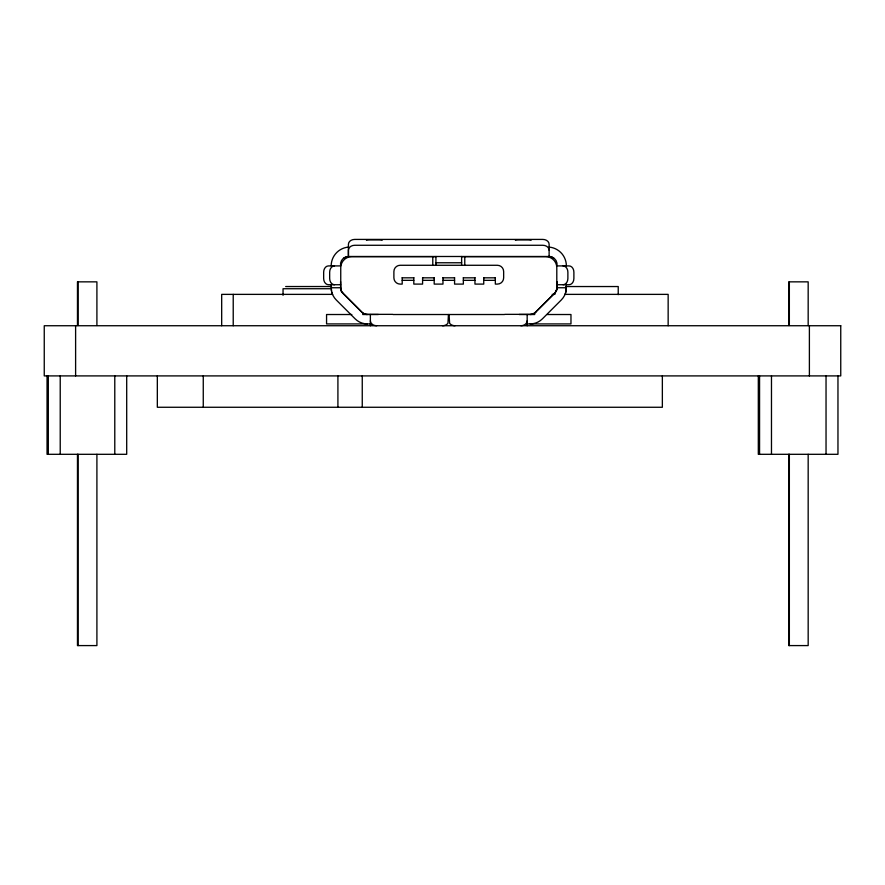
<?xml version="1.0" encoding="UTF-8"?>
<svg xmlns="http://www.w3.org/2000/svg" width="885" height="885" viewBox="0 0 885 885"><rect width="100%" height="100%" fill="white"/><g stroke="black" fill="none" stroke-linecap="round" stroke-linejoin="round"><path stroke-width="1.33" d="M283.045 295.291L283.045 288.731L330.05 288.731M340.614 284.727L328.479 284.727A6.272 4.823 90 0 1 323.656 278.454L323.656 272.182A6.272 4.823 90 0 1 328.479 265.909L340.614 265.909A7.965 7.965 0 0 1 348.424 256.495L348.424 244.315A6.272 4.901 0 0 1 354.697 239.415L542.848 239.415A6.272 4.901 0 0 1 549.12 244.315L549.12 256.495A7.965 7.965 0 0 1 556.953 265.909L569.066 265.909A6.272 4.823 -90 0 1 573.889 272.182L573.889 278.454A6.272 4.823 -90 0 1 569.066 284.727L556.93 284.727M553.512 257.823L549.12 256.174M566.035 291.11L566.367 284.339M565.449 293.289L565.78 292.216M556.145 291.209L556.366 290.745A7.965 7.888 0 0 0 556.886 288.776L556.953 281.585M534.551 313.19L554.995 292.935M344.033 257.823L348.424 256.495L549.12 256.495M435.918 256.661L351.721 256.661A10.974 10.974 0 0 0 340.747 267.635L340.747 287.68A7.843 7.843 0 0 0 343.037 293.223L361.876 312.062A7.843 7.843 0 0 0 367.419 314.352L392.641 314.352M461.627 256.661L545.824 256.661A10.974 10.974 0 0 1 556.798 267.635L556.798 287.68A7.843 7.843 0 0 1 554.508 293.223L535.668 312.062A7.843 7.843 0 0 1 530.126 314.352L504.904 314.352M435.918 262.768L461.627 262.768M402.199 277.824L413.804 277.824M422.587 277.824L434.192 277.824M442.976 277.824L454.569 277.824M463.353 277.824L474.957 277.824M483.741 277.824L495.334 277.824M402.199 280.335L413.804 280.335M422.587 280.335L434.192 280.335M442.976 280.335L454.569 280.335M463.353 280.335L474.957 280.335M483.741 280.335L495.334 280.335M331.51 286.53L285.678 286.541M565.88 286.541L618.228 286.541L618.228 294.65M332.627 294.373L221.681 294.373L221.681 325.735M552.174 294.373L554.928 294.373M564.597 294.373L668.153 294.373L668.153 325.735M351.821 314.518L326.565 314.518L326.565 323.921L371.556 323.921M362.662 314.518L378.371 314.518M392.973 314.518L504.572 314.518M519.174 314.518L534.761 314.518M547.074 314.518L570.969 314.518L570.969 323.921L526.498 323.921M342.55 292.935L361.81 312.217A7.843 7.843 0 0 0 367.352 314.518M341.389 291.209L341.179 290.745A7.965 7.888 0 0 1 340.648 288.776L340.581 281.585M331.764 292.216L332.096 293.289M331.51 291.11L331.178 284.339M837.962 375.904L837.962 454.304L758.312 454.304L758.312 375.904M826.037 375.904L826.037 454.304M809.388 325.735L809.388 375.904M808.171 325.47L808.171 281.85L788.723 281.85L788.723 325.47M808.171 454.304L808.171 645.585L788.723 645.585L788.723 454.304M789.354 281.85L789.354 325.47M789.354 454.304L789.354 645.585M771.477 375.904L771.477 454.304M759.562 375.904L759.562 454.304M662.356 375.904L662.356 407.266L157.331 407.266L157.331 375.904M527.172 314.518L527.172 325.78M495.334 277.602L495.334 284.096L497.381 284.096A6.272 6.272 0 0 0 503.653 277.824L503.653 271.551A6.272 6.272 0 0 0 497.381 265.279L400.164 265.279A6.272 6.272 0 0 0 393.891 271.551L393.891 277.824A6.272 6.272 0 0 0 400.164 284.096L402.199 284.096L402.199 277.602M483.741 277.602L483.741 284.096L474.957 284.096L474.957 277.602M464.769 256.661L464.769 265.279M463.353 277.602L463.353 284.096L454.569 284.096L454.569 277.602M461.627 256.495L461.627 265.279M449.082 314.529L449.613 323.279A6.272 4.901 0 0 0 455.045 325.735M448.463 314.529L447.932 323.279A6.272 4.901 0 0 1 442.5 325.735M442.976 277.602L442.976 284.096L434.192 284.096L434.192 277.602M435.918 256.495L435.918 265.279M432.776 256.661L432.776 265.279M422.587 277.602L422.587 284.096L413.804 284.096L413.804 277.602M370.373 314.518L370.373 325.78M362.253 375.904L362.253 407.266M348.424 256.495L348.424 250.178A6.272 4.901 0 0 1 354.697 245.278L542.848 245.278A6.272 4.901 0 0 1 549.12 250.178M337.915 375.904L337.915 407.266M233.22 294.373L233.22 325.735M203.262 375.904L203.262 407.266M126.699 375.904L126.699 454.304L47.049 454.304L47.049 375.904M114.784 375.904L114.784 454.304M96.907 325.47L96.907 281.85L77.471 281.85L77.471 325.47M96.907 454.304L96.907 645.585L77.471 645.585L77.471 454.304M78.101 281.85L78.101 325.47M78.101 454.304L78.101 645.585M75.612 325.735L75.612 375.904M60.224 375.904L60.224 454.304M48.31 375.904L48.31 454.304M549.12 247.092A18.884 18.884 0 0 1 566.367 265.909M530.192 323.921A17.246 17.246 0 0 0 542.383 318.865L561.311 299.938A17.246 17.246 0 0 0 566.367 287.747L556.953 287.747A7.843 7.843 0 0 1 554.663 293.289M331.178 265.909A18.884 18.884 0 0 1 348.424 247.092M334.486 265.909A6.272 4.823 90 0 0 329.662 272.182L329.662 278.454A6.272 4.823 90 0 0 334.486 284.727M367.352 323.921A17.246 17.246 0 0 1 355.162 318.865L336.234 299.938A17.246 17.246 0 0 1 331.178 287.747L340.581 287.747A7.843 7.843 0 0 0 342.882 293.289M563.059 265.909A6.272 4.823 -90 0 1 567.882 272.182L567.882 278.454A6.272 4.823 -90 0 1 563.059 284.727M376.645 325.735A6.272 4.901 0 0 1 370.373 320.835M366.456 240.3A6.272 3.131 0 0 1 369.587 239.879L379.001 239.879A6.272 3.131 0 0 1 382.132 240.3M535.735 312.217A7.843 7.843 0 0 1 530.192 314.518M527.172 320.835A6.272 4.901 0 0 1 520.9 325.735M531.088 240.3A6.272 3.131 0 0 0 527.947 239.879L518.544 239.879A6.272 3.131 0 0 0 515.413 240.3M840.75 325.735L44.25 325.735L44.25 375.904L840.75 375.904L840.75 325.735"/></g></svg>
